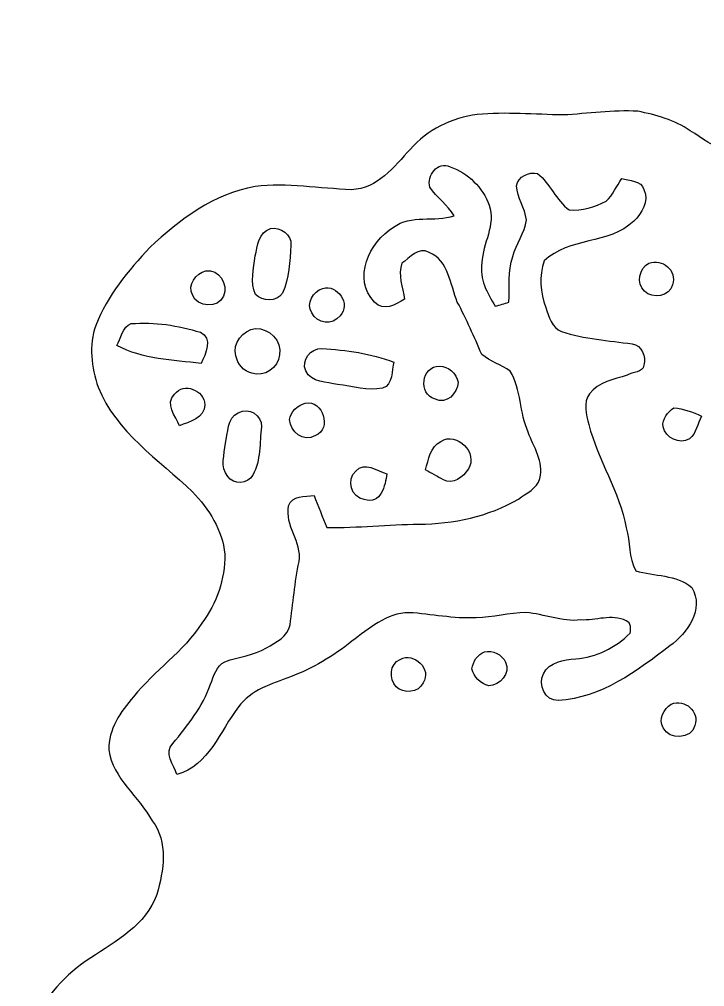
# Model space of a CAD drawing. Header units: centimetres. Extents: x -13.8 to 13.5, y -14.3 to 13.1.
# Drawn here: x -13.83 to -4.12, y -0.61 to 13.1 of the extents above; entities that cross this region are included whole.
import ezdxf

# ---------------------------------------------------------------- set-up
doc = ezdxf.new("R2010")
doc.units = ezdxf.units.CM
doc.header["$MEASUREMENT"] = 0
doc.layers.add('Camada 1', color=7, linetype='Continuous')

msp = doc.modelspace()

# ---------------------------------------------------------------- linework, layer by layer
at = {"layer": 'Camada 1'}
for points, knots in [([(-0.56691, 13.05278), (-0.11218, 13.09652), (0.37112, 13.09017), (0.79199, 12.89015), (0.79199, 12.89015), (1.17898, 12.73281), (1.51165, 12.46964), (1.79846, 12.17013), (1.79846, 12.17013), (2.26695, 11.62509), (2.97145, 11.28007), (3.68829, 11.24197), (3.68829, 11.24197), (3.97228, 11.20528), (4.21816, 11.3665), (4.46158, 11.48256), (4.46158, 11.48256), (5.04543, 11.70375), (5.6769, 11.54112), (6.28227, 11.60745), (6.28227, 11.60745), (6.67138, 11.61027), (7.09366, 11.73868), (7.45984, 11.55065), (7.45984, 11.55065), (7.83837, 11.37285), (8.03875, 10.96821), (8.39047, 10.75514), (8.39047, 10.75514), (8.85472, 10.59462), (9.34932, 10.77277), (9.82592, 10.74208), (9.82592, 10.74208), (10.32369, 10.7576), (10.76889, 10.48632), (11.15448, 10.20057), (11.15448, 10.20057), (11.60674, 9.84109), (12.01526, 9.40752), (12.26996, 8.88365), (12.26996, 8.88365), (12.44071, 8.48007), (12.38144, 8.007), (12.15355, 7.6387), (12.15355, 7.6387), (11.84839, 7.15327), (11.38555, 6.80402), (10.96327, 6.42796), (10.96327, 6.42796), (10.70045, 6.20148), (10.50678, 5.87234), (10.49867, 5.51956), (10.49867, 5.51956), (10.45633, 5.16255), (10.60979, 4.81789), (10.81123, 4.53214), (10.81123, 4.53214), (11.09592, 4.15043), (11.4688, 3.84916), (11.78807, 3.49814), (11.78807, 3.49814), (12.00115, 3.25614), (12.17577, 2.94499), (12.10169, 2.60844), (12.10169, 2.60844), (11.9895, 2.27718), (11.64766, 2.09268), (11.54148, 1.7593), (11.54148, 1.7593), (11.49456, 1.33491), (11.45505, 0.85937), (11.70023, 0.4826), (11.70023, 0.4826), (11.93094, 0.13899), (12.31441, -0.03775), (12.64038, -0.27199), (12.64038, -0.27199), (12.94518, -0.4893), (13.18048, -0.82515), (13.22352, -1.20297), (13.22352, -1.20297), (13.26762, -1.60761), (13.27644, -2.02953), (13.14697, -2.42111), (13.14697, -2.42111), (12.96846, -3.01202), (12.51585, -3.45475), (12.25762, -4.00438), (12.25762, -4.00438), (12.09675, -4.32611), (12.13344, -4.71205), (12.29677, -5.02461), (12.29677, -5.02461), (12.61251, -5.64268), (13.12474, -6.16726), (13.28455, -6.85941), (13.28455, -6.85941), (13.48493, -7.59213), (13.28244, -8.48184), (12.63579, -8.92986), (12.63579, -8.92986), (12.25479, -9.20538), (11.75808, -9.4294), (11.59545, -9.90494), (11.59545, -9.90494), (11.4494, -10.42211), (11.58557, -10.97809), (11.42189, -11.4942), (11.42189, -11.4942), (11.22433, -12.12532), (10.74667, -12.67954), (10.11837, -12.9099), (10.11837, -12.9099), (9.3031, -13.21082), (8.4074, -13.11875), (7.57202, -12.95788), (7.57202, -12.95788), (6.58001, -12.78855), (5.62046, -12.41495), (4.60446, -12.40225), (4.60446, -12.40225), (3.24944, -12.33417), (1.90288, -12.82347), (0.8322, -13.63909), (0.8322, -13.63909), (0.52387, -13.84441), (0.28681, -14.15239), (-0.05997, -14.29914), (-0.05997, -14.29914), (-0.43603, -14.30902), (-0.69638, -13.98552), (-0.9585, -13.76398), (-0.9585, -13.76398), (-2.14877, -12.55571), (-3.97545, -12.18635), (-5.6067, -12.45411), (-5.6067, -12.45411), (-6.91762, -12.69965), (-8.20632, -13.17202), (-9.55957, -13.09546), (-9.55957, -13.09546), (-9.91764, -13.0616), (-10.27783, -12.98434), (-10.60027, -12.82065), (-10.60027, -12.82065), (-11.12167, -12.56171), (-11.5196, -12.07241), (-11.69211, -11.5196), (-11.69211, -11.5196), (-11.85968, -11.02395), (-11.74256, -10.49161), (-11.85404, -9.98784), (-11.85404, -9.98784), (-11.95105, -9.61602), (-12.25973, -9.34861), (-12.57547, -9.15388), (-12.57547, -9.15388), (-12.88697, -8.95879), (-13.20447, -8.74148), (-13.3865, -8.41234), (-13.3865, -8.41234), (-13.71318, -7.86342), (-13.73434, -7.19949), (-13.69942, -6.58001), (-13.69942, -6.58001), (-13.64544, -6.04379), (-13.3477, -5.57953), (-13.075, -5.12974), (-13.075, -5.12974), (-12.82065, -4.74416), (-12.79172, -4.23122), (-12.98257, -3.81317), (-12.98257, -3.81317), (-13.19389, -3.36127), (-13.50363, -2.95557), (-13.65497, -2.47615), (-13.65497, -2.47615), (-13.80737, -2.05176), (-13.83206, -1.56069), (-13.63345, -1.14723), (-13.63345, -1.14723), (-13.47364, -0.75283), (-13.17837, -0.42439), (-12.81959, -0.19932), (-12.81959, -0.19932), (-12.46152, 0.04374), (-12.03325, 0.26352), (-11.88367, 0.70026), (-11.88367, 0.70026), (-11.78419, 1.03505), (-11.71998, 1.44392), (-11.94717, 1.74307), (-11.94717, 1.74307), (-12.13873, 2.08386), (-12.50244, 2.33927), (-12.56453, 2.74637), (-12.56453, 2.74637), (-12.57265, 3.03565), (-12.39449, 3.29106), (-12.21422, 3.50061), (-12.21422, 3.50061), (-11.91613, 3.87174), (-11.50444, 4.13773), (-11.24691, 4.54342), (-11.24691, 4.54342), (-11.03136, 4.82106), (-10.91389, 5.16784), (-10.92094, 5.51991), (-10.92094, 5.51991), (-10.94775, 5.86176), (-11.14742, 6.15985), (-11.37638, 6.40362), (-11.37638, 6.40362), (-11.85545, 6.86117), (-12.46046, 7.24711), (-12.71517, 7.88776), (-12.71517, 7.88776), (-12.80865, 8.16575), (-12.85452, 8.48007), (-12.74798, 8.76124), (-12.74798, 8.76124), (-12.58288, 9.18351), (-12.28972, 9.5384), (-11.97998, 9.86331), (-11.97998, 9.86331), (-11.56335, 10.26266), (-11.07228, 10.62743), (-10.49055, 10.72868), (-10.49055, 10.72868), (-10.03335, 10.783), (-9.57862, 10.69869), (-9.12283, 10.68352), (-9.12283, 10.68352), (-8.75453, 10.69305), (-8.52029, 11.01196), (-8.29028, 11.25502), (-8.29028, 11.25502), (-8.05109, 11.5316), (-7.70149, 11.69987), (-7.34236, 11.74962), (-7.34236, 11.74962), (-6.93596, 11.7863), (-6.52851, 11.74856), (-6.12175, 11.74221), (-6.12175, 11.74221), (-5.77039, 11.7602), (-5.41902, 11.81594), (-5.06624, 11.79477), (-5.06624, 11.79477), (-4.80695, 11.74327), (-4.54201, 11.66918), (-4.32117, 11.51855), (-4.32117, 11.51855), (-4.15502, 11.41095), (-3.99309, 11.28995), (-3.804, 11.22468), (-3.804, 11.22468), (-3.56059, 11.18059), (-3.302, 11.21833), (-3.08716, 11.34322), (-3.08716, 11.34322), (-2.45286, 11.65754), (-2.08986, 12.30983), (-1.49931, 12.68342), (-1.49931, 12.68342), (-1.22414, 12.87956), (-0.90029, 13.00304), (-0.56691, 13.05278), (-0.56691, 13.05278), (-0.56691, 13.05278), (-0.56691, 13.05278), (-0.56691, 13.05278)], [0, 0, 0, 0, 0.01449275, 0.01449275, 0.01449275, 0.01449275, 0.02898551, 0.02898551, 0.02898551, 0.02898551, 0.04347826, 0.04347826, 0.04347826, 0.04347826, 0.05797101, 0.05797101, 0.05797101, 0.05797101, 0.07246377, 0.07246377, 0.07246377, 0.07246377, 0.08695652, 0.08695652, 0.08695652, 0.08695652, 0.10144928, 0.10144928, 0.10144928, 0.10144928, 0.11594203, 0.11594203, 0.11594203, 0.11594203, 0.13043478, 0.13043478, 0.13043478, 0.13043478, 0.14492754, 0.14492754, 0.14492754, 0.14492754, 0.15942029, 0.15942029, 0.15942029, 0.15942029, 0.17391304, 0.17391304, 0.17391304, 0.17391304, 0.1884058, 0.1884058, 0.1884058, 0.1884058, 0.20289855, 0.20289855, 0.20289855, 0.20289855, 0.2173913, 0.2173913, 0.2173913, 0.2173913, 0.23188406, 0.23188406, 0.23188406, 0.23188406, 0.24637681, 0.24637681, 0.24637681, 0.24637681, 0.26086957, 0.26086957, 0.26086957, 0.26086957, 0.27536232, 0.27536232, 0.27536232, 0.27536232, 0.28985507, 0.28985507, 0.28985507, 0.28985507, 0.30434783, 0.30434783, 0.30434783, 0.30434783, 0.31884058, 0.31884058, 0.31884058, 0.31884058, 0.33333333, 0.33333333, 0.33333333, 0.33333333, 0.34782609, 0.34782609, 0.34782609, 0.34782609, 0.36231884, 0.36231884, 0.36231884, 0.36231884, 0.37681159, 0.37681159, 0.37681159, 0.37681159, 0.39130435, 0.39130435, 0.39130435, 0.39130435, 0.4057971, 0.4057971, 0.4057971, 0.4057971, 0.42028986, 0.42028986, 0.42028986, 0.42028986, 0.43478261, 0.43478261, 0.43478261, 0.43478261, 0.44927536, 0.44927536, 0.44927536, 0.44927536, 0.46376812, 0.46376812, 0.46376812, 0.46376812, 0.47826087, 0.47826087, 0.47826087, 0.47826087, 0.49275362, 0.49275362, 0.49275362, 0.49275362, 0.50724638, 0.50724638, 0.50724638, 0.50724638, 0.52173913, 0.52173913, 0.52173913, 0.52173913, 0.53623188, 0.53623188, 0.53623188, 0.53623188, 0.55072464, 0.55072464, 0.55072464, 0.55072464, 0.56521739, 0.56521739, 0.56521739, 0.56521739, 0.57971014, 0.57971014, 0.57971014, 0.57971014, 0.5942029, 0.5942029, 0.5942029, 0.5942029, 0.60869565, 0.60869565, 0.60869565, 0.60869565, 0.62318841, 0.62318841, 0.62318841, 0.62318841, 0.63768116, 0.63768116, 0.63768116, 0.63768116, 0.65217391, 0.65217391, 0.65217391, 0.65217391, 0.66666667, 0.66666667, 0.66666667, 0.66666667, 0.68115942, 0.68115942, 0.68115942, 0.68115942, 0.69565217, 0.69565217, 0.69565217, 0.69565217, 0.71014493, 0.71014493, 0.71014493, 0.71014493, 0.72463768, 0.72463768, 0.72463768, 0.72463768, 0.73913043, 0.73913043, 0.73913043, 0.73913043, 0.75362319, 0.75362319, 0.75362319, 0.75362319, 0.76811594, 0.76811594, 0.76811594, 0.76811594, 0.7826087, 0.7826087, 0.7826087, 0.7826087, 0.79710145, 0.79710145, 0.79710145, 0.79710145, 0.8115942, 0.8115942, 0.8115942, 0.8115942, 0.82608696, 0.82608696, 0.82608696, 0.82608696, 0.84057971, 0.84057971, 0.84057971, 0.84057971, 0.85507246, 0.85507246, 0.85507246, 0.85507246, 0.86956522, 0.86956522, 0.86956522, 0.86956522, 0.88405797, 0.88405797, 0.88405797, 0.88405797, 0.89855072, 0.89855072, 0.89855072, 0.89855072, 0.91304348, 0.91304348, 0.91304348, 0.91304348, 0.92753623, 0.92753623, 0.92753623, 0.92753623, 0.94202899, 0.94202899, 0.94202899, 0.94202899, 0.95652174, 0.95652174, 0.95652174, 0.95652174, 0.97101449, 0.97101449, 0.97101449, 0.97101449, 1, 1, 1, 1]), ([(-8.01123, 10.72092), (-7.91951, 10.56816), (-7.75864, 10.47009), (-7.66833, 10.31452), (-7.66833, 10.31452), (-7.94808, 10.21927), (-8.2804, 10.34062), (-8.52805, 10.15083), (-8.52805, 10.15083), (-8.86919, 9.94516), (-9.11825, 9.41952), (-8.79545, 9.09038), (-8.79545, 9.09038), (-8.67339, 8.94927), (-8.49595, 9.05686), (-8.37, 9.13236), (-8.37, 9.13236), (-8.39893, 9.2971), (-8.46914, 9.47667), (-8.40775, 9.64142), (-8.40775, 9.64142), (-8.30121, 9.71762), (-8.16963, 9.87672), (-8.02322, 9.79523), (-8.02322, 9.79523), (-7.74206, 9.67705), (-7.72407, 9.33415), (-7.62353, 9.09108), (-7.62353, 9.09108), (-7.49371, 8.84978), (-7.3847, 8.5986), (-7.2771, 8.34778), (-7.2771, 8.34778), (-7.15574, 8.25041), (-7.00193, 8.2042), (-6.87529, 8.11354), (-6.87529, 8.11354), (-6.71477, 7.85107), (-6.74123, 7.52475), (-6.61846, 7.24711), (-6.61846, 7.24711), (-6.54121, 7.03721), (-6.39586, 6.83013), (-6.4516, 6.59342), (-6.4516, 6.59342), (-6.49217, 6.44772), (-6.64774, 6.38281), (-6.75816, 6.30026), (-6.75816, 6.30026), (-7.18256, 6.05155), (-7.67786, 5.9496), (-8.1661, 5.94466), (-8.1661, 5.94466), (-8.60213, 5.9436), (-9.03675, 5.88892), (-9.47279, 5.90021), (-9.47279, 5.90021), (-9.53488, 6.05014), (-9.59485, 6.20077), (-9.65376, 6.35176), (-9.65376, 6.35176), (-9.78076, 6.33801), (-9.96632, 6.35423), (-10.01501, 6.20395), (-10.01501, 6.20395), (-10.07286, 5.9242), (-9.82063, 5.69383), (-9.86649, 5.4169), (-9.86649, 5.4169), (-9.92822, 5.12057), (-9.95327, 4.81965), (-9.9949, 4.52049), (-9.9949, 4.52049), (-10.01959, 4.34975), (-10.19986, 4.27249), (-10.32792, 4.19171), (-10.32792, 4.19171), (-10.50995, 4.08799), (-10.72374, 4.06788), (-10.91741, 3.99697), (-10.91741, 3.99697), (-11.04441, 3.94159), (-11.07193, 3.7906), (-11.12308, 3.67665), (-11.12308, 3.67665), (-11.23421, 3.3595), (-11.44305, 3.0928), (-11.65684, 2.8381), (-11.65684, 2.8381), (-11.78913, 2.70933), (-11.64061, 2.52977), (-11.59863, 2.39712), (-11.59863, 2.39712), (-11.14319, 2.52765), (-10.99044, 3.0159), (-10.72656, 3.35597), (-10.72656, 3.35597), (-10.5537, 3.60045), (-10.25384, 3.67771), (-9.99031, 3.78178), (-9.99031, 3.78178), (-9.67387, 3.89925), (-9.38283, 4.07635), (-9.1193, 4.28625), (-9.1193, 4.28625), (-8.87589, 4.46546), (-8.63, 4.68771), (-8.30897, 4.69159), (-8.30897, 4.69159), (-7.99147, 4.67289), (-7.6768, 4.60128), (-7.35718, 4.61927), (-7.35718, 4.61927), (-7.11941, 4.62315), (-6.88763, 4.68771), (-6.65021, 4.69336), (-6.65021, 4.69336), (-6.39022, 4.67289), (-6.14045, 4.55754), (-5.87622, 4.58787), (-5.87622, 4.58787), (-5.66314, 4.578), (-5.43278, 4.67642), (-5.23064, 4.57588), (-5.23064, 4.57588), (-5.15902, 4.5466), (-5.15796, 4.46687), (-5.17525, 4.40196), (-5.17525, 4.40196), (-5.3781, 4.19523), (-5.65326, 4.05694), (-5.94431, 4.03895), (-5.94431, 4.03895), (-6.10658, 4.01814), (-6.32636, 4.00015), (-6.40151, 3.82482), (-6.40151, 3.82482), (-6.48617, 3.67277), (-6.37928, 3.43923), (-6.19266, 3.4484), (-6.19266, 3.4484), (-5.58306, 3.48227), (-5.07577, 3.86609), (-4.60939, 4.22099), (-4.60939, 4.22099), (-4.36351, 4.40196), (-4.11903, 4.73639), (-4.29754, 5.04825), (-4.29754, 5.04825), (-4.5212, 5.23134), (-4.82953, 5.20806), (-5.09341, 5.28461), (-5.09341, 5.28461), (-5.19818, 5.46629), (-5.16855, 5.69524), (-5.22817, 5.8928), (-5.22817, 5.8928), (-5.32589, 6.40927), (-5.63139, 6.85236), (-5.7598, 7.35859), (-5.7598, 7.35859), (-5.79861, 7.49194), (-5.842, 7.6708), (-5.74746, 7.79251), (-5.74746, 7.79251), (-5.62822, 7.96325), (-5.39997, 7.99324), (-5.21723, 8.05709), (-5.21723, 8.05709), (-5.14385, 8.10154), (-4.99216, 8.08708), (-4.98052, 8.19644), (-4.98052, 8.19644), (-4.94065, 8.3185), (-5.00874, 8.47795), (-5.14421, 8.49842), (-5.14421, 8.49842), (-5.47934, 8.54922), (-5.82224, 8.56439), (-6.14609, 8.67339), (-6.14609, 8.67339), (-6.28579, 8.72384), (-6.32425, 8.89106), (-6.36976, 9.01347), (-6.36976, 9.01347), (-6.44878, 9.22126), (-6.46747, 9.46397), (-6.39304, 9.67458), (-6.39304, 9.67458), (-6.04308, 10.01183), (-5.47582, 9.90212), (-5.12163, 10.2369), (-5.12163, 10.2369), (-5.00733, 10.34944), (-4.90396, 10.51842), (-4.97734, 10.68423), (-4.97734, 10.68423), (-5.01368, 10.81864), (-5.19359, 10.80946), (-5.29378, 10.84157), (-5.29378, 10.84157), (-5.36434, 10.73326), (-5.42078, 10.61297), (-5.51145, 10.51948), (-5.51145, 10.51948), (-5.67478, 10.43905), (-5.85399, 10.37696), (-6.03885, 10.39636), (-6.03885, 10.39636), (-6.22406, 10.53218), (-6.30802, 10.76854), (-6.48511, 10.91283), (-6.48511, 10.91283), (-6.60294, 10.94034), (-6.76769, 10.86944), (-6.78356, 10.73926), (-6.78356, 10.73926), (-6.77369, 10.56922), (-6.66503, 10.42282), (-6.64386, 10.25525), (-6.64386, 10.25525), (-6.66856, 10.07004), (-6.78815, 9.91517), (-6.8386, 9.73772), (-6.8386, 9.73772), (-6.91409, 9.52817), (-6.87387, 9.30522), (-6.89116, 9.08826), (-6.89116, 9.08826), (-6.95607, 9.07027), (-7.02098, 9.05192), (-7.08554, 9.03358), (-7.08554, 9.03358), (-7.19949, 9.21632), (-7.31449, 9.42093), (-7.27428, 9.64671), (-7.27428, 9.64671), (-7.26475, 9.92505), (-7.07531, 10.18081), (-7.17197, 10.46515), (-7.17197, 10.46515), (-7.26405, 10.70998), (-7.47289, 10.92412), (-7.72301, 11.00561), (-7.72301, 11.00561), (-7.90011, 11.10227), (-8.06344, 10.87367), (-8.01123, 10.72092), (-8.01123, 10.72092), (-8.01123, 10.72092), (-8.01123, 10.72092), (-8.01123, 10.72092)], [0, 0, 0, 0, 0.015625, 0.015625, 0.015625, 0.015625, 0.03125, 0.03125, 0.03125, 0.03125, 0.046875, 0.046875, 0.046875, 0.046875, 0.0625, 0.0625, 0.0625, 0.0625, 0.078125, 0.078125, 0.078125, 0.078125, 0.09375, 0.09375, 0.09375, 0.09375, 0.109375, 0.109375, 0.109375, 0.109375, 0.125, 0.125, 0.125, 0.125, 0.140625, 0.140625, 0.140625, 0.140625, 0.15625, 0.15625, 0.15625, 0.15625, 0.171875, 0.171875, 0.171875, 0.171875, 0.1875, 0.1875, 0.1875, 0.1875, 0.203125, 0.203125, 0.203125, 0.203125, 0.21875, 0.21875, 0.21875, 0.21875, 0.234375, 0.234375, 0.234375, 0.234375, 0.25, 0.25, 0.25, 0.25, 0.265625, 0.265625, 0.265625, 0.265625, 0.28125, 0.28125, 0.28125, 0.28125, 0.296875, 0.296875, 0.296875, 0.296875, 0.3125, 0.3125, 0.3125, 0.3125, 0.328125, 0.328125, 0.328125, 0.328125, 0.34375, 0.34375, 0.34375, 0.34375, 0.359375, 0.359375, 0.359375, 0.359375, 0.375, 0.375, 0.375, 0.375, 0.390625, 0.390625, 0.390625, 0.390625, 0.40625, 0.40625, 0.40625, 0.40625, 0.421875, 0.421875, 0.421875, 0.421875, 0.4375, 0.4375, 0.4375, 0.4375, 0.453125, 0.453125, 0.453125, 0.453125, 0.46875, 0.46875, 0.46875, 0.46875, 0.484375, 0.484375, 0.484375, 0.484375, 0.5, 0.5, 0.5, 0.5, 0.515625, 0.515625, 0.515625, 0.515625, 0.53125, 0.53125, 0.53125, 0.53125, 0.546875, 0.546875, 0.546875, 0.546875, 0.5625, 0.5625, 0.5625, 0.5625, 0.578125, 0.578125, 0.578125, 0.578125, 0.59375, 0.59375, 0.59375, 0.59375, 0.609375, 0.609375, 0.609375, 0.609375, 0.625, 0.625, 0.625, 0.625, 0.640625, 0.640625, 0.640625, 0.640625, 0.65625, 0.65625, 0.65625, 0.65625, 0.671875, 0.671875, 0.671875, 0.671875, 0.6875, 0.6875, 0.6875, 0.6875, 0.703125, 0.703125, 0.703125, 0.703125, 0.71875, 0.71875, 0.71875, 0.71875, 0.734375, 0.734375, 0.734375, 0.734375, 0.75, 0.75, 0.75, 0.75, 0.765625, 0.765625, 0.765625, 0.765625, 0.78125, 0.78125, 0.78125, 0.78125, 0.796875, 0.796875, 0.796875, 0.796875, 0.8125, 0.8125, 0.8125, 0.8125, 0.828125, 0.828125, 0.828125, 0.828125, 0.84375, 0.84375, 0.84375, 0.84375, 0.859375, 0.859375, 0.859375, 0.859375, 0.875, 0.875, 0.875, 0.875, 0.890625, 0.890625, 0.890625, 0.890625, 0.90625, 0.90625, 0.90625, 0.90625, 0.921875, 0.921875, 0.921875, 0.921875, 0.9375, 0.9375, 0.9375, 0.9375, 0.953125, 0.953125, 0.953125, 0.953125, 0.96875, 0.96875, 0.96875, 0.96875, 1, 1, 1, 1]), ([(-10.27254, 10.13142), (-10.43869, 10.08662), (-10.45563, 9.88025), (-10.48844, 9.74443), (-10.48844, 9.74443), (-10.50784, 9.56945), (-10.56569, 9.36872), (-10.48597, 9.20009), (-10.48597, 9.20009), (-10.38472, 9.0999), (-10.18575, 9.08685), (-10.10391, 9.21808), (-10.10391, 9.21808), (-10.00442, 9.42763), (-10.00019, 9.66964), (-9.98149, 9.89683), (-9.98149, 9.89683), (-9.97303, 10.04923), (-10.13001, 10.16212), (-10.27254, 10.13142), (-10.27254, 10.13142), (-10.27254, 10.13142), (-10.27254, 10.13142), (-10.27254, 10.13142)], [0, 0, 0, 0, 0.14285714, 0.14285714, 0.14285714, 0.14285714, 0.28571429, 0.28571429, 0.28571429, 0.28571429, 0.42857143, 0.42857143, 0.42857143, 0.42857143, 0.57142857, 0.57142857, 0.57142857, 0.57142857, 0.71428571, 0.71428571, 0.71428571, 0.71428571, 1, 1, 1, 1]), ([(-4.90784, 9.64106), (-5.04472, 9.57121), (-5.08952, 9.35284), (-4.96923, 9.24701), (-4.96923, 9.24701), (-4.85846, 9.12883), (-4.61186, 9.17187), (-4.57235, 9.33556), (-4.57235, 9.33556), (-4.50532, 9.53876), (-4.71629, 9.71656), (-4.90784, 9.64106), (-4.90784, 9.64106), (-4.90784, 9.64106), (-4.90784, 9.64106), (-4.90784, 9.64106)], [0, 0, 0, 0, 0.2, 0.2, 0.2, 0.2, 0.4, 0.4, 0.4, 0.4, 0.6, 0.6, 0.6, 0.6, 1, 1, 1, 1]), ([(-11.18905, 9.5317), (-11.33052, 9.49889), (-11.45258, 9.33344), (-11.37708, 9.19233), (-11.37708, 9.19233), (-11.31076, 9.01735), (-11.00772, 8.99477), (-10.93858, 9.17681), (-10.93858, 9.17681), (-10.86026, 9.33732), (-11.00878, 9.5698), (-11.18905, 9.5317), (-11.18905, 9.5317), (-11.18905, 9.5317), (-11.18905, 9.5317), (-11.18905, 9.5317)], [0, 0, 0, 0, 0.2, 0.2, 0.2, 0.2, 0.4, 0.4, 0.4, 0.4, 0.6, 0.6, 0.6, 0.6, 1, 1, 1, 1]), ([(-9.53135, 9.28546), (-9.66823, 9.24454), (-9.77194, 9.07203), (-9.68728, 8.9408), (-9.68728, 8.9408), (-9.61425, 8.78699), (-9.38706, 8.75489), (-9.28617, 8.89811), (-9.28617, 8.89811), (-9.12389, 9.05898), (-9.32497, 9.35073), (-9.53135, 9.28546), (-9.53135, 9.28546), (-9.53135, 9.28546), (-9.53135, 9.28546), (-9.53135, 9.28546)], [0, 0, 0, 0, 0.2, 0.2, 0.2, 0.2, 0.4, 0.4, 0.4, 0.4, 0.6, 0.6, 0.6, 0.6, 1, 1, 1, 1]), ([(-12.24562, 8.78558), (-12.37756, 8.74748), (-12.38673, 8.56721), (-12.45129, 8.47513), (-12.45129, 8.47513), (-12.08158, 8.28216), (-11.65966, 8.2677), (-11.25432, 8.22219), (-11.25432, 8.22219), (-11.19117, 8.35413), (-11.08357, 8.58449), (-11.26525, 8.66281), (-11.26525, 8.66281), (-11.57922, 8.76159), (-11.91613, 8.81309), (-12.24562, 8.78558), (-12.24562, 8.78558), (-12.24562, 8.78558), (-12.24562, 8.78558), (-12.24562, 8.78558)], [0, 0, 0, 0, 0.16666667, 0.16666667, 0.16666667, 0.16666667, 0.33333333, 0.33333333, 0.33333333, 0.33333333, 0.5, 0.5, 0.5, 0.5, 0.66666667, 0.66666667, 0.66666667, 0.66666667, 1, 1, 1, 1]), ([(-10.4842, 8.71679), (-10.66059, 8.69315), (-10.81828, 8.5097), (-10.76113, 8.32908), (-10.76113, 8.32908), (-10.7382, 8.21302), (-10.65495, 8.11107), (-10.53606, 8.08567), (-10.53606, 8.08567), (-10.36355, 8.02111), (-10.15471, 8.16081), (-10.14307, 8.34284), (-10.14307, 8.34284), (-10.10073, 8.54287), (-10.29582, 8.72314), (-10.4842, 8.71679), (-10.4842, 8.71679), (-10.4842, 8.71679), (-10.4842, 8.71679), (-10.4842, 8.71679)], [0, 0, 0, 0, 0.16666667, 0.16666667, 0.16666667, 0.16666667, 0.33333333, 0.33333333, 0.33333333, 0.33333333, 0.5, 0.5, 0.5, 0.5, 0.66666667, 0.66666667, 0.66666667, 0.66666667, 1, 1, 1, 1]), ([(-9.77018, 8.11777), (-9.69645, 7.94773), (-9.46855, 7.96114), (-9.32109, 7.92304), (-9.32109, 7.92304), (-9.11084, 7.90504), (-8.89353, 7.82743), (-8.68292, 7.87224), (-8.68292, 7.87224), (-8.52593, 7.91457), (-8.56086, 8.13012), (-8.52311, 8.24195), (-8.52311, 8.24195), (-8.85014, 8.36013), (-9.19797, 8.41481), (-9.54405, 8.43245), (-9.54405, 8.43245), (-9.70139, 8.44127), (-9.84179, 8.26558), (-9.77018, 8.11777), (-9.77018, 8.11777), (-9.77018, 8.11777), (-9.77018, 8.11777), (-9.77018, 8.11777)], [0, 0, 0, 0, 0.14285714, 0.14285714, 0.14285714, 0.14285714, 0.28571429, 0.28571429, 0.28571429, 0.28571429, 0.42857143, 0.42857143, 0.42857143, 0.42857143, 0.57142857, 0.57142857, 0.57142857, 0.57142857, 0.71428571, 0.71428571, 0.71428571, 0.71428571, 1, 1, 1, 1]), ([(-7.87717, 8.18444), (-8.13294, 8.1855), (-8.18056, 7.78686), (-7.94491, 7.71842), (-7.94491, 7.71842), (-7.76993, 7.63341), (-7.62282, 7.79921), (-7.61224, 7.95549), (-7.61224, 7.95549), (-7.63235, 8.07967), (-7.75053, 8.1855), (-7.87717, 8.18444), (-7.87717, 8.18444), (-7.87717, 8.18444), (-7.87717, 8.18444), (-7.87717, 8.18444)], [0, 0, 0, 0, 0.2, 0.2, 0.2, 0.2, 0.4, 0.4, 0.4, 0.4, 0.6, 0.6, 0.6, 0.6, 1, 1, 1, 1]), ([(-11.63355, 7.78827), (-11.76937, 7.6514), (-11.61768, 7.4743), (-11.56194, 7.33954), (-11.56194, 7.33954), (-11.42788, 7.39246), (-11.20034, 7.45067), (-11.20175, 7.63729), (-11.20175, 7.63729), (-11.21304, 7.84507), (-11.49773, 7.95937), (-11.63355, 7.78827), (-11.63355, 7.78827), (-11.63355, 7.78827), (-11.63355, 7.78827), (-11.63355, 7.78827)], [0, 0, 0, 0, 0.2, 0.2, 0.2, 0.2, 0.4, 0.4, 0.4, 0.4, 0.6, 0.6, 0.6, 0.6, 1, 1, 1, 1]), ([(-9.77865, 7.65881), (-9.88589, 7.63023), (-9.98996, 7.54098), (-10.00019, 7.42597), (-10.00019, 7.42597), (-9.98855, 7.25911), (-9.81004, 7.09824), (-9.63542, 7.19914), (-9.63542, 7.19914), (-9.39765, 7.29439), (-9.52641, 7.70855), (-9.77865, 7.65881), (-9.77865, 7.65881), (-9.77865, 7.65881), (-9.77865, 7.65881), (-9.77865, 7.65881)], [0, 0, 0, 0, 0.2, 0.2, 0.2, 0.2, 0.4, 0.4, 0.4, 0.4, 0.6, 0.6, 0.6, 0.6, 1, 1, 1, 1]), ([(-10.72938, 7.52369), (-10.88778, 7.45031), (-10.87296, 7.23124), (-10.91071, 7.09119), (-10.91071, 7.09119), (-10.92341, 6.93561), (-10.98973, 6.75287), (-10.8779, 6.62058), (-10.8779, 6.62058), (-10.79606, 6.50134), (-10.59004, 6.51157), (-10.5223, 6.64175), (-10.5223, 6.64175), (-10.40624, 6.84601), (-10.4274, 7.09965), (-10.40059, 7.32543), (-10.40059, 7.32543), (-10.39354, 7.49159), (-10.57345, 7.60271), (-10.72938, 7.52369), (-10.72938, 7.52369), (-10.72938, 7.52369), (-10.72938, 7.52369), (-10.72938, 7.52369)], [0, 0, 0, 0, 0.14285714, 0.14285714, 0.14285714, 0.14285714, 0.28571429, 0.28571429, 0.28571429, 0.28571429, 0.42857143, 0.42857143, 0.42857143, 0.42857143, 0.57142857, 0.57142857, 0.57142857, 0.57142857, 0.71428571, 0.71428571, 0.71428571, 0.71428571, 1, 1, 1, 1]), ([(-4.55577, 7.59389), (-4.64114, 7.53357), (-4.72087, 7.43514), (-4.70711, 7.32402), (-4.70711, 7.32402), (-4.67642, 7.1688), (-4.47181, 7.06579), (-4.33423, 7.15645), (-4.33423, 7.15645), (-4.23192, 7.22877), (-4.21993, 7.37411), (-4.16313, 7.4736), (-4.16313, 7.4736), (-4.28696, 7.53851), (-4.41784, 7.57872), (-4.55577, 7.59389), (-4.55577, 7.59389), (-4.55577, 7.59389), (-4.55577, 7.59389), (-4.55577, 7.59389)], [0, 0, 0, 0, 0.16666667, 0.16666667, 0.16666667, 0.16666667, 0.33333333, 0.33333333, 0.33333333, 0.33333333, 0.5, 0.5, 0.5, 0.5, 0.66666667, 0.66666667, 0.66666667, 0.66666667, 1, 1, 1, 1]), ([(-7.85812, 7.11729), (-8.00735, 7.04532), (-8.0331, 6.85624), (-8.07332, 6.71654), (-8.07332, 6.71654), (-7.99042, 6.66609), (-7.9061, 6.61846), (-7.82038, 6.57296), (-7.82038, 6.57296), (-7.6895, 6.49781), (-7.53286, 6.61388), (-7.46725, 6.72818), (-7.46725, 6.72818), (-7.3219, 6.94796), (-7.63023, 7.26475), (-7.85812, 7.11729), (-7.85812, 7.11729), (-7.85812, 7.11729), (-7.85812, 7.11729), (-7.85812, 7.11729)], [0, 0, 0, 0, 0.16666667, 0.16666667, 0.16666667, 0.16666667, 0.33333333, 0.33333333, 0.33333333, 0.33333333, 0.5, 0.5, 0.5, 0.5, 0.66666667, 0.66666667, 0.66666667, 0.66666667, 1, 1, 1, 1]), ([(-9.0611, 6.69749), (-9.20327, 6.57895), (-9.1253, 6.31507), (-8.94362, 6.29567), (-8.94362, 6.29567), (-8.70514, 6.20889), (-8.64411, 6.50311), (-8.6233, 6.65727), (-8.6233, 6.65727), (-8.76018, 6.69854), (-8.93833, 6.8386), (-9.0611, 6.69749), (-9.0611, 6.69749), (-9.0611, 6.69749), (-9.0611, 6.69749), (-9.0611, 6.69749)], [0, 0, 0, 0, 0.2, 0.2, 0.2, 0.2, 0.4, 0.4, 0.4, 0.4, 0.6, 0.6, 0.6, 0.6, 1, 1, 1, 1]), ([(-8.43456, 4.03013), (-8.58308, 3.96452), (-8.59543, 3.75497), (-8.49242, 3.64278), (-8.49242, 3.64278), (-8.3827, 3.54118), (-8.17315, 3.55106), (-8.10965, 3.69993), (-8.10965, 3.69993), (-7.97772, 3.88867), (-8.2356, 4.13632), (-8.43456, 4.03013), (-8.43456, 4.03013), (-8.43456, 4.03013), (-8.43456, 4.03013), (-8.43456, 4.03013)], [0, 0, 0, 0, 0.2, 0.2, 0.2, 0.2, 0.4, 0.4, 0.4, 0.4, 0.6, 0.6, 0.6, 0.6, 1, 1, 1, 1]), ([(-7.23865, 4.13526), (-7.33954, 4.10175), (-7.39951, 3.99768), (-7.4168, 3.89784), (-7.4168, 3.89784), (-7.39387, 3.78037), (-7.29121, 3.68229), (-7.17585, 3.65619), (-7.17585, 3.65619), (-7.01992, 3.66113), (-6.86647, 3.82729), (-6.93879, 3.99203), (-6.93879, 3.99203), (-6.98994, 4.09822), (-7.12399, 4.16525), (-7.23865, 4.13526), (-7.23865, 4.13526), (-7.23865, 4.13526), (-7.23865, 4.13526), (-7.23865, 4.13526)], [0, 0, 0, 0, 0.16666667, 0.16666667, 0.16666667, 0.16666667, 0.33333333, 0.33333333, 0.33333333, 0.33333333, 0.5, 0.5, 0.5, 0.5, 0.66666667, 0.66666667, 0.66666667, 0.66666667, 1, 1, 1, 1]), ([(-4.5907, 3.39725), (-4.69582, 3.32881), (-4.77732, 3.17888), (-4.70323, 3.06035), (-4.70323, 3.06035), (-4.62456, 2.88114), (-4.30318, 2.89877), (-4.2545, 3.09104), (-4.2545, 3.09104), (-4.18782, 3.29494), (-4.39879, 3.47169), (-4.5907, 3.39725), (-4.5907, 3.39725), (-4.5907, 3.39725), (-4.5907, 3.39725), (-4.5907, 3.39725)], [0, 0, 0, 0, 0.2, 0.2, 0.2, 0.2, 0.4, 0.4, 0.4, 0.4, 0.6, 0.6, 0.6, 0.6, 1, 1, 1, 1])]:
    msp.add_open_spline(points, degree=3, knots=knots, dxfattribs=at)

doc.saveas('drawing.dxf')
